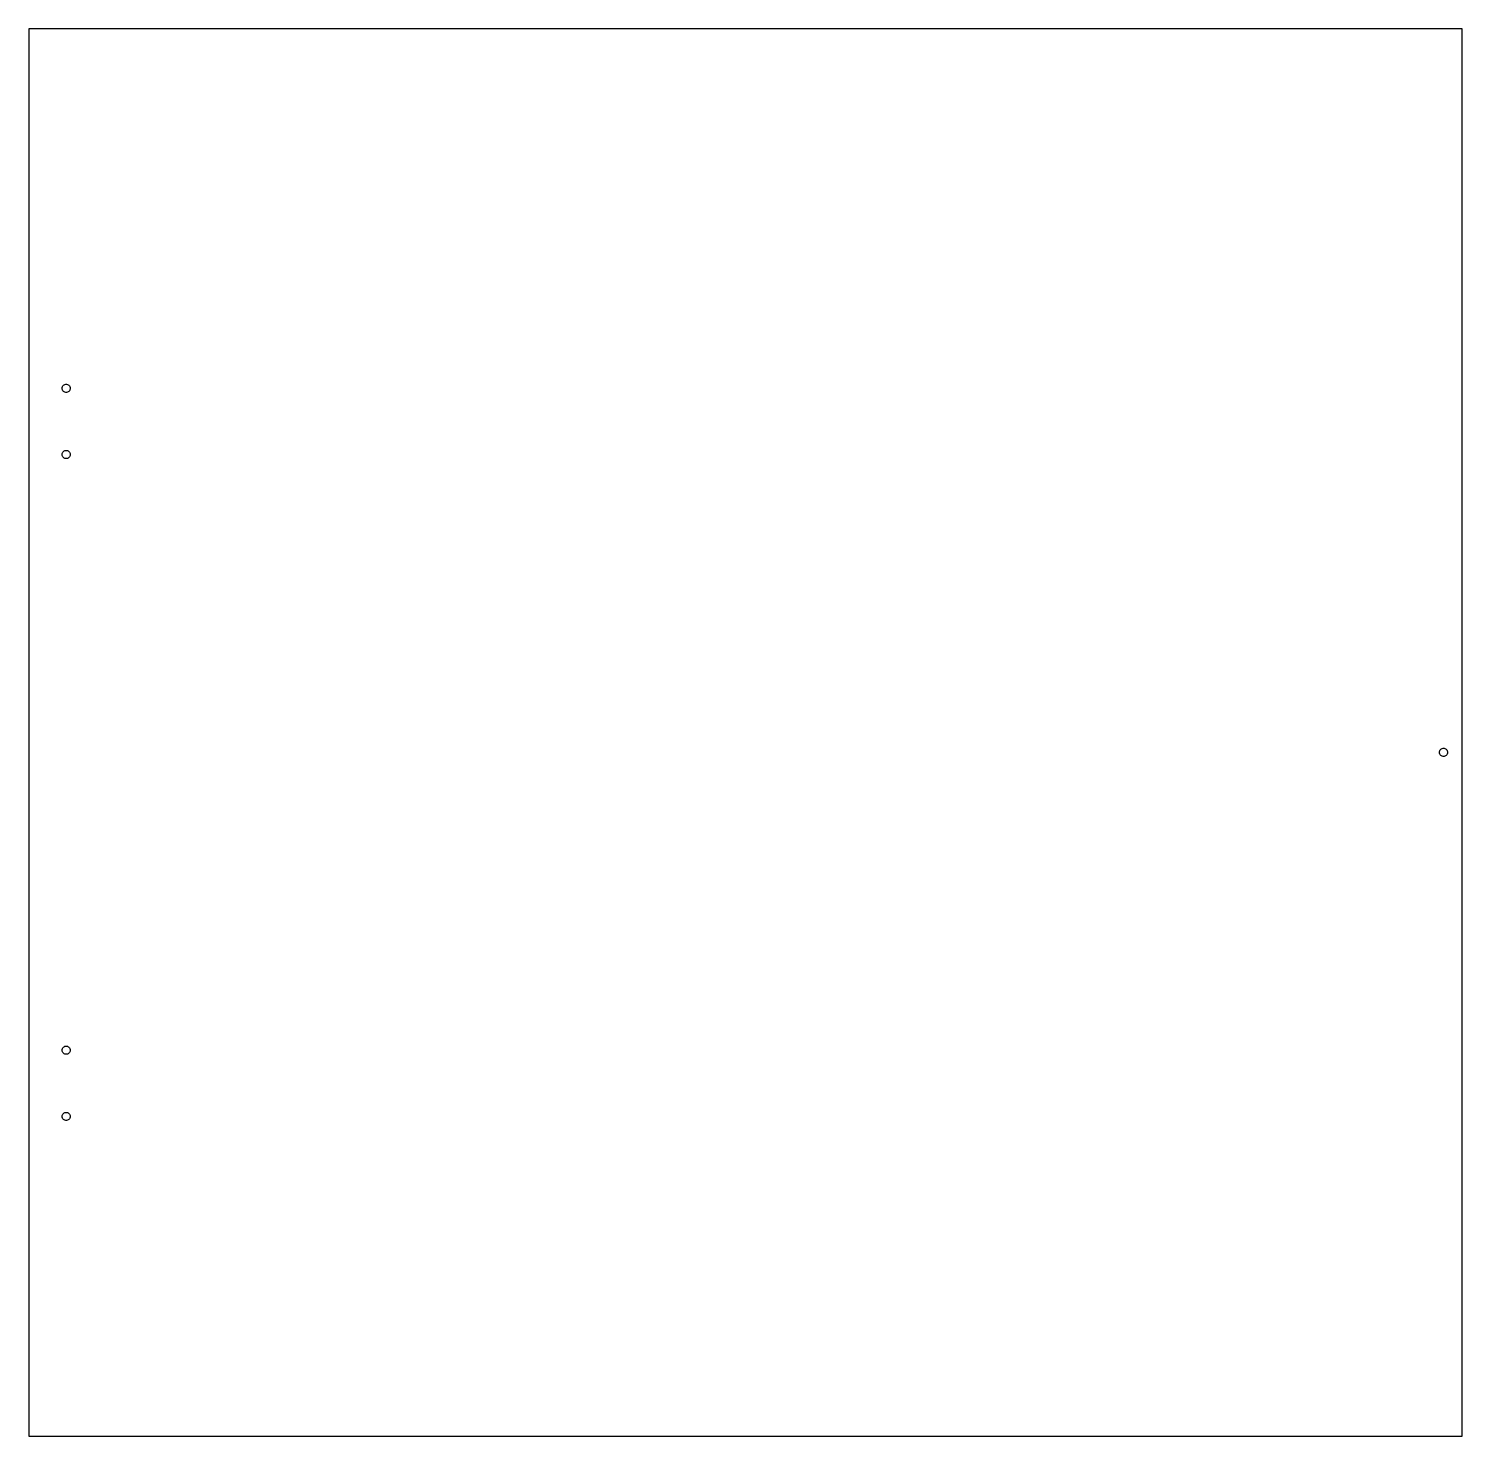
# Model space of a CAD drawing. Header units: metres. Extents: x -76 to 574, y -637 to 1.
import ezdxf

# ---------------------------------------------------------------- set-up
doc = ezdxf.new("R2010")
doc.units = ezdxf.units.M

msp = doc.modelspace()

# ---------------------------------------------------------------- linework, layer by layer
for p, q in [((574.454, 1), (-75.546, 1)), ((-75.546, 1), (-75.546, -637)), ((574.454, -637), (574.454, 1)), ((-60.396, -162), (-60.3556, -161.615)), ((-60.3556, -162.385), (-60.396, -162)), ((-60.3556, -161.615), (-60.2361, -161.248)), ((-60.2361, -162.752), (-60.3556, -162.385)), ((-60.2361, -161.248), (-60.0427, -160.913)), ((-60.0427, -160.913), (-59.7839, -160.625)), ((-59.7839, -160.625), (-59.471, -160.398)), ((-59.471, -160.398), (-59.1177, -160.241)), ((-59.1177, -160.241), (-58.7394, -160.16)), ((-58.7394, -160.16), (-58.3526, -160.16)), ((-58.3526, -160.16), (-57.9743, -160.241)), ((-57.9743, -160.241), (-57.621, -160.398)), ((-57.621, -160.398), (-57.3081, -160.625)), ((-57.3081, -160.625), (-57.0493, -160.913)), ((-57.0493, -160.913), (-56.8559, -161.248)), ((-56.8559, -161.248), (-56.7364, -161.615)), ((-56.7364, -162.385), (-56.8559, -162.752)), ((-56.7364, -161.615), (-56.696, -162)), ((-56.696, -162), (-56.7364, -162.385)), ((-60.0427, -163.087), (-60.2361, -162.752)), ((-59.7839, -163.375), (-60.0427, -163.087)), ((-59.471, -163.602), (-59.7839, -163.375)), ((-59.1177, -163.759), (-59.471, -163.602)), ((-58.7394, -163.84), (-59.1177, -163.759)), ((-58.3526, -163.84), (-58.7394, -163.84)), ((-57.9743, -163.759), (-58.3526, -163.84)), ((-57.621, -163.602), (-57.9743, -163.759)), ((-57.3081, -163.375), (-57.621, -163.602)), ((-57.0493, -163.087), (-57.3081, -163.375)), ((-56.8559, -162.752), (-57.0493, -163.087)), ((-60.396, -192), (-60.3556, -191.615)), ((-60.3556, -192.385), (-60.396, -192)), ((-60.3556, -191.615), (-60.2361, -191.248)), ((-60.2361, -192.752), (-60.3556, -192.385)), ((-60.2361, -191.248), (-60.0427, -190.913)), ((-60.0427, -193.087), (-60.2361, -192.752)), ((-60.0427, -190.913), (-59.7839, -190.625)), ((-59.7839, -193.375), (-60.0427, -193.087)), ((-59.7839, -190.625), (-59.471, -190.398)), ((-59.471, -193.602), (-59.7839, -193.375)), ((-59.471, -190.398), (-59.1177, -190.241)), ((-59.1177, -193.759), (-59.471, -193.602)), ((-59.1177, -190.241), (-58.7394, -190.16)), ((-58.7394, -193.84), (-59.1177, -193.759)), ((-58.7394, -190.16), (-58.3526, -190.16)), ((-58.3526, -193.84), (-58.7394, -193.84)), ((-58.3526, -190.16), (-57.9743, -190.241)), ((-57.9743, -193.759), (-58.3526, -193.84)), ((-57.9743, -190.241), (-57.621, -190.398)), ((-57.621, -193.602), (-57.9743, -193.759)), ((-57.621, -190.398), (-57.3081, -190.625)), ((-57.3081, -193.375), (-57.621, -193.602)), ((-57.3081, -190.625), (-57.0493, -190.913)), ((-57.0493, -193.087), (-57.3081, -193.375)), ((-57.0493, -190.913), (-56.8559, -191.248)), ((-56.8559, -192.752), (-57.0493, -193.087)), ((-56.8559, -191.248), (-56.7364, -191.615)), ((-56.7364, -192.385), (-56.8559, -192.752)), ((-56.7364, -191.615), (-56.696, -192)), ((-56.696, -192), (-56.7364, -192.385)), ((564.104, -327), (564.144, -326.615)), ((564.144, -327.385), (564.104, -327)), ((564.144, -326.615), (564.264, -326.248)), ((564.264, -327.752), (564.144, -327.385)), ((564.264, -326.248), (564.457, -325.913)), ((564.457, -328.087), (564.264, -327.752)), ((564.457, -325.913), (564.716, -325.625)), ((564.716, -328.375), (564.457, -328.087)), ((564.716, -325.625), (565.029, -325.398)), ((565.029, -328.602), (564.716, -328.375)), ((565.029, -325.398), (565.382, -325.241)), ((565.382, -328.759), (565.029, -328.602)), ((565.382, -325.241), (565.761, -325.16)), ((565.761, -328.84), (565.382, -328.759)), ((565.761, -325.16), (566.147, -325.16)), ((566.147, -328.84), (565.761, -328.84)), ((566.147, -325.16), (566.526, -325.241)), ((566.526, -328.759), (566.147, -328.84)), ((566.526, -325.241), (566.879, -325.398)), ((566.879, -328.602), (566.526, -328.759)), ((566.879, -325.398), (567.192, -325.625)), ((567.192, -328.375), (566.879, -328.602)), ((567.192, -325.625), (567.451, -325.913)), ((567.451, -328.087), (567.192, -328.375)), ((567.451, -325.913), (567.644, -326.248)), ((567.644, -327.752), (567.451, -328.087)), ((567.644, -326.248), (567.764, -326.615)), ((567.764, -327.385), (567.644, -327.752)), ((567.764, -326.615), (567.804, -327)), ((567.804, -327), (567.764, -327.385)), ((-60.3556, -461.615), (-60.2361, -461.248)), ((-60.2361, -461.248), (-60.0427, -460.913)), ((-60.0427, -460.913), (-59.7839, -460.625)), ((-59.7839, -460.625), (-59.471, -460.398)), ((-59.471, -460.398), (-59.1177, -460.241)), ((-59.1177, -460.241), (-58.7394, -460.16)), ((-58.7394, -460.16), (-58.3526, -460.16)), ((-58.3526, -460.16), (-57.9743, -460.241)), ((-57.9743, -460.241), (-57.621, -460.398)), ((-57.621, -460.398), (-57.3081, -460.625)), ((-57.3081, -460.625), (-57.0493, -460.913)), ((-57.0493, -460.913), (-56.8559, -461.248)), ((-56.8559, -461.248), (-56.7364, -461.615)), ((-60.396, -462), (-60.3556, -461.615)), ((-60.3556, -462.385), (-60.396, -462)), ((-60.2361, -462.752), (-60.3556, -462.385)), ((-60.0427, -463.087), (-60.2361, -462.752)), ((-59.7839, -463.375), (-60.0427, -463.087)), ((-59.471, -463.602), (-59.7839, -463.375)), ((-59.1177, -463.759), (-59.471, -463.602)), ((-58.7394, -463.84), (-59.1177, -463.759)), ((-58.3526, -463.84), (-58.7394, -463.84)), ((-57.9743, -463.759), (-58.3526, -463.84)), ((-57.621, -463.602), (-57.9743, -463.759)), ((-57.3081, -463.375), (-57.621, -463.602)), ((-57.0493, -463.087), (-57.3081, -463.375)), ((-56.8559, -462.752), (-57.0493, -463.087)), ((-56.7364, -462.385), (-56.8559, -462.752)), ((-56.7364, -461.615), (-56.696, -462)), ((-56.696, -462), (-56.7364, -462.385)), ((-60.396, -492), (-60.3556, -491.615)), ((-60.3556, -492.385), (-60.396, -492)), ((-60.3556, -491.615), (-60.2361, -491.248)), ((-60.2361, -492.752), (-60.3556, -492.385)), ((-60.2361, -491.248), (-60.0427, -490.913)), ((-60.0427, -493.087), (-60.2361, -492.752)), ((-60.0427, -490.913), (-59.7839, -490.625)), ((-59.7839, -493.375), (-60.0427, -493.087)), ((-59.7839, -490.625), (-59.471, -490.398)), ((-59.471, -493.602), (-59.7839, -493.375)), ((-59.471, -490.398), (-59.1177, -490.241)), ((-59.1177, -493.759), (-59.471, -493.602)), ((-59.1177, -490.241), (-58.7394, -490.16)), ((-58.7394, -493.84), (-59.1177, -493.759)), ((-58.7394, -490.16), (-58.3526, -490.16)), ((-58.3526, -493.84), (-58.7394, -493.84)), ((-58.3526, -490.16), (-57.9743, -490.241)), ((-57.9743, -493.759), (-58.3526, -493.84)), ((-57.9743, -490.241), (-57.621, -490.398)), ((-57.621, -493.602), (-57.9743, -493.759)), ((-57.621, -490.398), (-57.3081, -490.625)), ((-57.3081, -493.375), (-57.621, -493.602)), ((-57.3081, -490.625), (-57.0493, -490.913)), ((-57.0493, -493.087), (-57.3081, -493.375)), ((-57.0493, -490.913), (-56.8559, -491.248)), ((-56.8559, -492.752), (-57.0493, -493.087)), ((-56.8559, -491.248), (-56.7364, -491.615)), ((-56.7364, -492.385), (-56.8559, -492.752)), ((-56.7364, -491.615), (-56.696, -492)), ((-56.696, -492), (-56.7364, -492.385)), ((-75.546, -637), (574.454, -637))]:
    msp.add_line(p, q)

doc.saveas('drawing.dxf')
